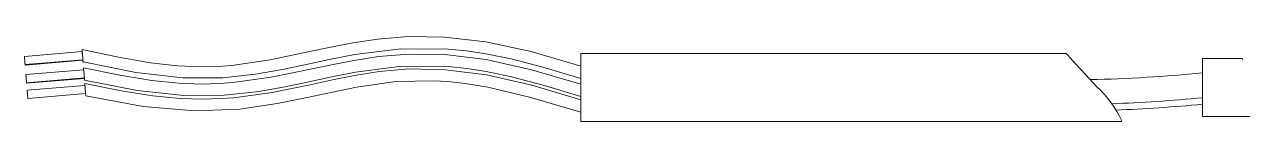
# Model space of a CAD drawing. Header units: millimetres. Extents: x 2 to 603, y 5 to 415.
# Drawn here: x 89.01 to 118.41, y 156.09 to 158.13 of the extents above; entities that cross this region are included whole.
import ezdxf

# ---------------------------------------------------------------- set-up
doc = ezdxf.new("R2010")
doc.units = ezdxf.units.MM
doc.linetypes.add('SLD-Durchgehend', pattern=[0])

msp = doc.modelspace()

# ---------------------------------------------------------------- linework, layer by layer
at = {"color": 7, "linetype": 'SLD-Durchgehend', "lineweight": 15}
for p, q in [((90.4006, 157.7727), (89.0053, 157.6582)), ((114.154, 157.7258), (102.4385, 157.7258)), ((102.4385, 156.0858), (102.4385, 157.7258)), ((118.4069, 157.6058), (117.4385, 157.6058)), ((117.4385, 156.2058), (117.4385, 157.6058)), ((89.0216, 157.4589), (90.4169, 157.5734)), ((89.0216, 157.4485), (90.4169, 157.563)), ((90.4365, 157.3345), (89.0412, 157.22)), ((118.4065, 157.5877), (118.4065, 157.5831)), ((89.0576, 157.0207), (90.4529, 157.1352)), ((89.0576, 157.01), (90.4529, 157.1245)), ((90.4672, 156.9555), (89.0719, 156.841)), ((89.0883, 156.6416), (90.4836, 156.7561)), ((117.4385, 156.2058), (119.29, 156.2058)), ((102.4385, 156.0858), (115.4946, 156.0858))]:
    msp.add_line(p, q, dxfattribs=at)
at = {"color": 7, "linetype": 'SLD-Durchgehend', "lineweight": 15, "flags": 128}
for points in [[(102.4385, 157.4243), (101.2401, 157.7718), (100.1433, 158.0127), (99.1458, 158.1249), (98.271, 158.1346), (97.5343, 158.0754), (96.9348, 157.9846), (96.3997, 157.8815), (95.8898, 157.7733), (94.9376, 157.5762), (94.0091, 157.4397), (93.6808, 157.4155), (93.2499, 157.4067), (92.705, 157.4299), (92.0471, 157.5023), (91.2776, 157.6355), (90.3965, 157.8226)], [(89.0053, 157.6582), (89.0059, 157.6499), (89.0077, 157.6277), (89.0103, 157.595), (89.0134, 157.5568), (89.0166, 157.5188), (89.0192, 157.4868), (89.021, 157.4658), (89.0216, 157.4589), (89.021, 157.4672), (89.0192, 157.4893), (89.0166, 157.5221), (89.0134, 157.5603), (89.0103, 157.5983), (89.0077, 157.6303), (89.0059, 157.6513), (89.0053, 157.6582)], [(90.421, 157.5236), (90.4201, 157.5339), (90.4174, 157.5655), (90.4134, 157.6134), (90.4087, 157.6704), (90.4041, 157.7278), (90.4001, 157.7769), (90.3974, 157.8101), (90.3965, 157.8225), (90.3974, 157.8122), (90.4001, 157.7806), (90.4041, 157.7327), (90.4087, 157.6757), (90.4134, 157.6183), (90.4174, 157.5693), (90.4201, 157.536), (90.421, 157.5236)], [(90.3996, 157.7726), (90.3974, 157.7994), (90.3965, 157.8118), (90.3974, 157.8015), (90.3998, 157.7727)], [(90.421, 157.5236), (91.6957, 157.266), (92.8287, 157.1357), (93.7992, 157.1367), (94.5839, 157.2239), (95.1878, 157.3315), (95.774, 157.4536), (96.3621, 157.579), (96.9795, 157.6993), (98.0883, 157.8389), (99.2304, 157.832), (99.6724, 157.789), (100.1401, 157.7201), (100.7534, 157.5951), (101.5195, 157.3964), (102.4385, 157.1243)], [(102.4385, 156.9846), (101.2456, 157.3352), (100.1523, 157.5814), (99.1568, 157.7009), (98.2846, 157.7145), (97.5511, 157.6535), (96.9539, 157.5601), (96.4207, 157.4552), (95.9125, 157.3464), (94.9637, 157.1529), (94.0385, 157.0217), (93.7108, 156.9982), (93.2805, 156.9879), (92.7362, 157.0064), (92.0793, 157.0726), (91.3114, 157.2009), (90.4325, 157.3843)], [(114.8933, 156.9204), (114.612, 157.2176), (114.3795, 157.4655), (114.2431, 157.6187), (114.1714, 157.7023), (114.154, 157.7209)], [(90.4169, 157.563), (90.4163, 157.5713), (90.4161, 157.5733)], [(90.457, 157.0854), (90.4561, 157.0957), (90.4534, 157.1273), (90.4494, 157.1752), (90.4447, 157.2322), (90.44, 157.2896), (90.436, 157.3386), (90.4334, 157.3719), (90.4325, 157.3843), (90.4334, 157.374), (90.436, 157.3424), (90.44, 157.2945), (90.4447, 157.2375), (90.4494, 157.1801), (90.4534, 157.131), (90.4561, 157.0978), (90.457, 157.0854)], [(90.4355, 157.3344), (90.4334, 157.3612), (90.4325, 157.3736), (90.4334, 157.3633), (90.4358, 157.3344)], [(90.457, 157.0853), (91.7292, 156.8335), (92.8578, 156.7119), (93.8254, 156.7179), (94.6089, 156.8021), (95.2116, 156.9065), (95.7966, 157.0268), (96.3837, 157.1527), (96.9998, 157.2754), (98.1053, 157.4199), (99.2429, 157.4089), (99.6831, 157.3622), (100.1489, 157.2895), (100.7597, 157.1608), (101.5229, 156.9591), (102.4385, 156.6846)], [(102.4385, 156.6043), (101.2501, 156.9574), (100.1597, 157.2088), (99.1661, 157.3358), (98.2963, 157.3527), (97.5656, 157.2892), (96.9702, 157.193), (96.4386, 157.0862), (95.9319, 156.9768), (94.9861, 156.7862), (94.0635, 156.6585), (93.7362, 156.6351), (93.3063, 156.6233), (92.7627, 156.6385), (92.1067, 156.7004), (91.3403, 156.825), (90.4631, 157.0052)], [(89.0412, 157.22), (89.0419, 157.2117), (89.0436, 157.1895), (89.0463, 157.1568), (89.0494, 157.1186), (89.0525, 157.0806), (89.0552, 157.0486), (89.057, 157.0276), (89.0576, 157.0207), (89.057, 157.0289), (89.0552, 157.0511), (89.0525, 157.0838), (89.0494, 157.1221), (89.0463, 157.1601), (89.0436, 157.1921), (89.0419, 157.2131), (89.0412, 157.22)], [(90.4529, 157.1245), (90.4523, 157.1328), (90.4521, 157.1351)], [(90.4877, 156.7062), (91.8702, 156.4418), (93.1173, 156.3369), (94.2038, 156.383), (95.1049, 156.5147), (95.8299, 156.6602), (96.4406, 156.7918), (97.0208, 156.9093), (97.9697, 157.0467), (98.8958, 157.0682), (99.2235, 157.0472), (99.6521, 156.9998), (100.1901, 156.9111), (101.1959, 156.6734), (102.4385, 156.3043)], [(89.0719, 156.8409), (89.0725, 156.8327), (89.0743, 156.8105), (89.077, 156.7778), (89.0801, 156.7395), (89.0832, 156.7015), (89.0859, 156.6696), (89.0877, 156.6485), (89.0883, 156.6416), (89.0877, 156.6499), (89.0859, 156.6721), (89.0832, 156.7048), (89.0801, 156.7431), (89.077, 156.7811), (89.0743, 156.813), (89.0725, 156.834), (89.0719, 156.8409)], [(90.4877, 156.7063), (90.4867, 156.7166), (90.4841, 156.7481), (90.4801, 156.7961), (90.4754, 156.8531), (90.4707, 156.9105), (90.4667, 156.9595), (90.4641, 156.9928), (90.4631, 157.0052), (90.4641, 156.9948), (90.4667, 156.9633), (90.4707, 156.9154), (90.4754, 156.8584), (90.4801, 156.801), (90.4841, 156.7519), (90.4867, 156.7187), (90.4877, 156.7063)]]:
    msp.add_lwpolyline(points, dxfattribs=at)
at = {"color": 7, "linetype": 'SLD-Durchgehend', "lineweight": 15}
for centre, radius, start, end in [((68.3433, 155.8514), 20.7399, 4.4166, 4.96908), ((62.5143, 155.3832), 27.9885, 4.48813, 4.89752), ((98.9993, 158.2729), 8.6119, 184.65954, 185.06292), ((79.5975, 156.6862), 10.855, 4.36781, 4.68783), ((62.2969, 154.9251), 28.2427, 4.48827, 4.89397), ((69.0917, 155.4719), 20.0251, 4.40502, 4.97722), ((99.0476, 157.8357), 8.6243, 184.65983, 185.06263), ((81.0002, 156.3553), 9.4841, 4.3503, 4.71658), ((113.8796, 193.6594), 36.5745, 271.32979, 275.58402), ((62.3324, 154.5464), 28.2378, 4.48823, 4.89401), ((113.0999, 154.9826), 2.6403, 24.91408, 47.21571), ((113.8885, 193.2802), 36.7935, 272.1062, 275.53677), ((113.8222, 194.0346), 37.7077, 272.31951, 275.50333)]:
    msp.add_arc(centre, radius, start, end, dxfattribs=at)

doc.saveas('drawing.dxf')
